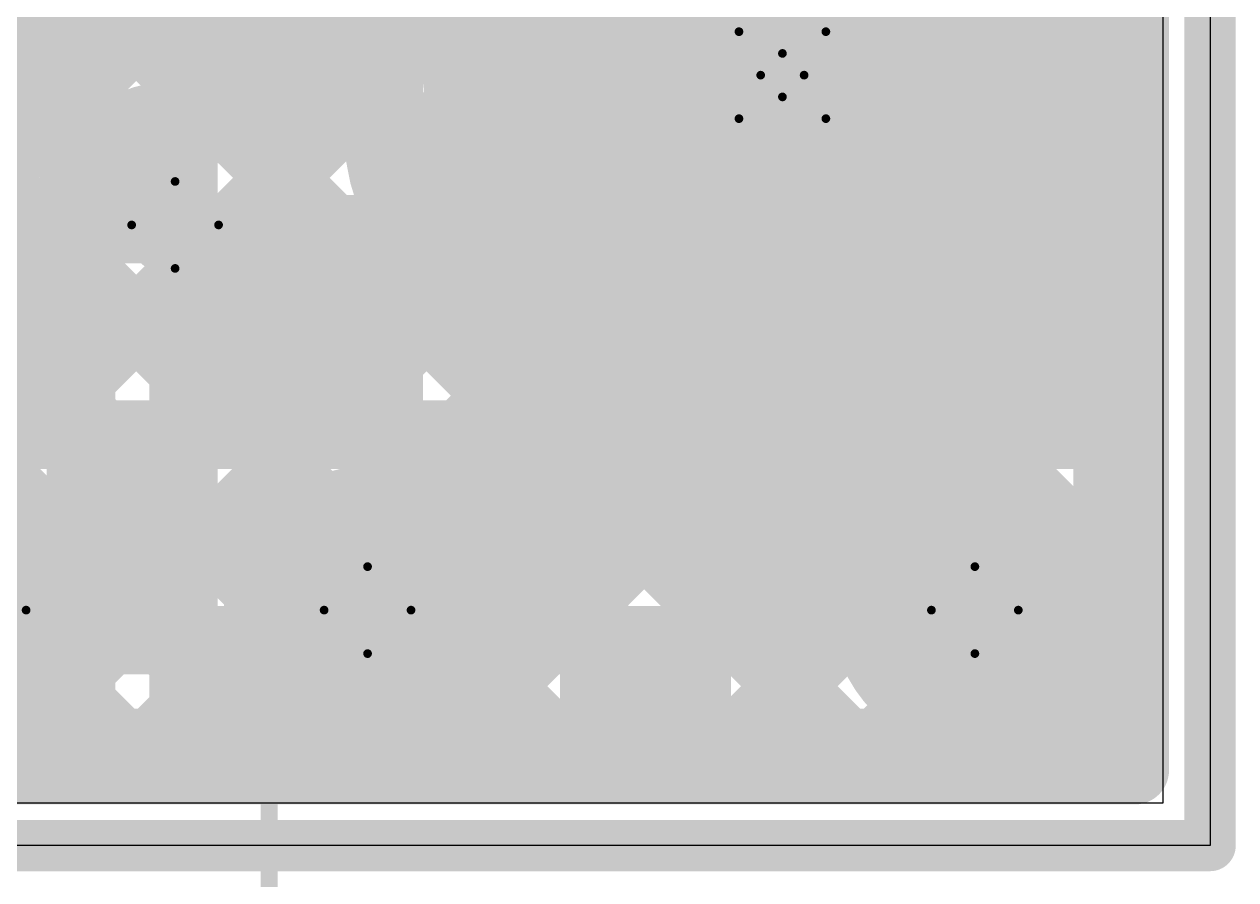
# Model space of a CAD drawing. Header units: millimetres. Extents: x 13 to 259, y -2 to 326.
# Drawn here: x 144.87 to 151.95, y 67.6 to 72.6 of the extents above; entities that cross this region are included whole.
import ezdxf

# ---------------------------------------------------------------- set-up
doc = ezdxf.new("R2010")
doc.units = ezdxf.units.MM
for name, color, linetype in [('BottomLayer', 5, 'Continuous'), ('BottomSolder', 6, 'Continuous'), ('ConnectLayer', 7, 'Continuous'), ('DrillDrawing', 1, 'Continuous'), ('Mechanical10', 56, 'Continuous'), ('Mechanical14', 56, 'Continuous'), ('Mechanical34', 56, 'Continuous'), ('Mechanical9', 56, 'Continuous'), ('MidLayer1', 16, 'Continuous'), ('MidLayer2', 76, 'Continuous'), ('MidLayer3', 90, 'Continuous'), ('MidLayer4', 156, 'Continuous'), ('MidLayer5', 130, 'Continuous'), ('MidLayer6', 216, 'Continuous'), ('MultiLayer', 9, 'Continuous'), ('TopLayer', 1, 'Continuous'), ('TopSolder', 216, 'Continuous')]:
    doc.layers.add(name, color=color, linetype=linetype)

# ---------------------------------------------------------------- blocks, each defined once
blk = doc.blocks.new('MTG240_400_173')
at = {"layer": 'BottomLayer', "const_width": 2}
blk.add_lwpolyline([(-1, 0, 1), (1, 0, 1)], format="xyb", close=True, dxfattribs=at)
at = {"layer": 'BottomSolder', "const_width": 2.1016}
blk.add_lwpolyline([(-1.0508, 0, 1), (1.0508, 0, 1)], format="xyb", close=True, dxfattribs=at)
at = {"layer": 'MidLayer1', "const_width": 2}
blk.add_lwpolyline([(-1, 0, 1), (1, 0, 1)], format="xyb", close=True, dxfattribs=at)
at = {"layer": 'MidLayer2', "const_width": 2}
blk.add_lwpolyline([(-1, 0, 1), (1, 0, 1)], format="xyb", close=True, dxfattribs=at)
at = {"layer": 'MidLayer3', "const_width": 2}
blk.add_lwpolyline([(-1, 0, 1), (1, 0, 1)], format="xyb", close=True, dxfattribs=at)
at = {"layer": 'MidLayer4', "const_width": 2}
blk.add_lwpolyline([(-1, 0, 1), (1, 0, 1)], format="xyb", close=True, dxfattribs=at)
at = {"layer": 'MidLayer5', "const_width": 2}
blk.add_lwpolyline([(-1, 0, 1), (1, 0, 1)], format="xyb", close=True, dxfattribs=at)
at = {"layer": 'MidLayer6', "const_width": 2}
blk.add_lwpolyline([(-1, 0, 1), (1, 0, 1)], format="xyb", close=True, dxfattribs=at)
at = {"layer": 'MultiLayer', "const_width": 2}
blk.add_lwpolyline([(-1, 0, 1), (1, 0, 1)], format="xyb", close=True, dxfattribs=at)
at = {"layer": 'TopLayer', "const_width": 2}
blk.add_lwpolyline([(-1, 0, 1), (1, 0, 1)], format="xyb", close=True, dxfattribs=at)
at = {"layer": 'TopSolder', "const_width": 2.1016}
blk.add_lwpolyline([(-1.0508, 0, 1), (1.0508, 0, 1)], format="xyb", close=True, dxfattribs=at)

msp = doc.modelspace()

# ---------------------------------------------------------------- linework, layer by layer
at = {"layer": 'BottomLayer', "const_width": 0.3}
for points in [[(145.6, 71.425, 1), (145.9, 71.425, 1)], [(144.475, 69.175, 1), (144.775, 69.175, 1)], [(146.725, 69.175, 1), (147.025, 69.175, 1)], [(150.275, 69.175, 1), (150.575, 69.175, 1)]]:
    msp.add_lwpolyline(points, format="xyb", close=True, dxfattribs=at)
at = {"layer": 'ConnectLayer'}
for p, q in [((151.8, 136.8), (151.8, 67.8)), ((151.8, 136.8), (151.8, 67.8)), ((150.975, 67.8), (67.8, 67.8)), ((151.8, 67.8), (90.525, 67.8)), ((151.8, 67.8), (150.975, 67.8))]:
    msp.add_line(p, q, dxfattribs=at)
at = {"layer": 'ConnectLayer', "const_width": 0.4}
for points in [[(147.5997, 68.24), (147.5997, 136.36)], [(148.1997, 68.24), (148.1997, 136.36)], [(148.7997, 68.24), (148.7997, 136.36)], [(149.3997, 68.24), (149.3997, 136.36)], [(149.9997, 68.24), (149.9997, 136.36)], [(150.5997, 68.24), (150.5997, 136.36)], [(151.1997, 68.24), (151.1997, 136.36)], [(151.36, 68.24), (151.36, 136.36)], [(151.36, 68.24), (151.36, 136.36)], [(118.7926, 97.5818), (145.1387, 71.2357)], [(118.7926, 97.5818), (145.1387, 71.2357)], [(146.9997, 68.24), (146.9997, 89.3246)], [(141.2134, 68.24), (151.36, 78.3867)], [(142.0619, 68.24), (151.36, 77.5381)], [(146.3997, 68.24), (146.3997, 77.541)], [(144.0043, 71.0309), (150.0243, 77.051)], [(144.0043, 71.0309), (150.0243, 77.051)], [(147.0364, 76.9746), (151.36, 72.6509)], [(142.9104, 68.24), (151.36, 76.6896)], [(146.6121, 76.5504), (151.36, 71.8024)], [(146.1878, 76.1261), (151.36, 70.9539)], [(143.759, 68.24), (151.36, 75.8411)], [(143.9768, 71.852), (147.9505, 75.8257)], [(143.9768, 71.852), (147.9505, 75.8257)], [(145.7636, 75.7018), (151.36, 70.1054)], [(142.6052, 75.4662), (146.1355, 71.9359)], [(142.6052, 75.4662), (146.1355, 71.9359)], [(142.0877, 75.1351), (145.322, 71.9008)], [(142.0877, 75.1351), (145.322, 71.9008)], [(137.9345, 75.0458), (144.7402, 68.24)], [(138.783, 75.0458), (145.5888, 68.24)], [(139.6315, 75.0458), (146.4373, 68.24)], [(140.4801, 75.0458), (147.2858, 68.24)], [(144.6075, 68.24), (151.36, 74.9926)], [(145.6253, 74.9916), (151.36, 69.2568)], [(144.0563, 74.8635), (146.9153, 72.0045)], [(144.0563, 74.8635), (146.9153, 72.0045)], [(142.1799, 74.1944), (148.1343, 68.24)], [(145.456, 68.24), (151.36, 74.144)], [(145.7965, 73.9719), (151.36, 68.4083)], [(145.7997, 68.24), (145.7997, 73.6914)], [(144.4343, 73.6371), (149.8314, 68.24)], [(145.572, 73.3478), (150.6798, 68.24)], [(140.3649, 68.24), (145.3808, 73.2559)], [(143.9787, 73.2442), (148.9829, 68.24)], [(145.8747, 72.0528), (147.1092, 73.2873)], [(145.8747, 72.0528), (147.1092, 73.2873)], [(146.3046, 68.24), (151.36, 73.2955)], [(145.1997, 68.24), (145.1997, 73.2356)], [(68.24, 72.5999), (151.36, 72.5999)], [(147.1531, 68.24), (151.36, 72.447)], [(146.341, 71.6706), (146.8981, 72.2277)], [(146.341, 71.6706), (146.8981, 72.2277)], [(68.24, 71.9999), (151.36, 71.9999)], [(146.261, 71.8105), (149.8314, 68.24)], [(146.261, 71.8105), (149.8314, 68.24)], [(148.0016, 68.24), (151.36, 71.5984)], [(145.1107, 69.5918), (147.0302, 71.5112)], [(145.1107, 69.5918), (147.0302, 71.5112)], [(68.24, 71.3999), (151.36, 71.3999)], [(144.1389, 71.3869), (146.244, 69.2818)], [(144.1389, 71.3869), (146.244, 69.2818)], [(143.0148, 69.1929), (145.1223, 71.3004)], [(143.0148, 69.1929), (145.1223, 71.3004)], [(151.36, 68.24), (151.36, 71.0628)], [(151.36, 68.24), (151.36, 71.0628)], [(146.2259, 70.997), (148.9829, 68.24)], [(146.2259, 70.997), (148.9829, 68.24)], [(144.6075, 68.24), (147.3143, 70.9468)], [(144.6075, 68.24), (147.3143, 70.9468)], [(143.8114, 70.8659), (144.9523, 69.725)], [(143.8114, 70.8659), (144.9523, 69.725)], [(144.4652, 69.7947), (145.5044, 70.834)], [(144.4652, 69.7947), (145.5044, 70.834)], [(68.24, 70.7999), (151.36, 70.7999)], [(145.5607, 70.8137), (146.6147, 69.7597)], [(145.5607, 70.8137), (146.6147, 69.7597)], [(148.8501, 68.24), (151.36, 70.7499)], [(150.4251, 69.815), (151.36, 70.7499)], [(150.4251, 69.815), (151.36, 70.7499)], [(147.0154, 69.7994), (147.7123, 70.4963)], [(147.0154, 69.7994), (147.7123, 70.4963)], [(150.9306, 70.5348), (151.36, 70.1054)], [(150.9306, 70.5348), (151.36, 70.1054)], [(68.24, 70.1999), (151.36, 70.1999)], [(147.4715, 69.407), (148.2186, 70.1541)], [(147.4715, 69.407), (148.2186, 70.1541)], [(150.435, 70.1819), (151.36, 69.2568)], [(150.435, 70.1819), (151.36, 69.2568)], [(147.1531, 68.24), (148.8522, 69.9391)], [(147.1531, 68.24), (148.8522, 69.9391)], [(148.0016, 68.24), (149.6906, 69.929)], [(148.0016, 68.24), (149.6906, 69.929)], [(149.0046, 69.9152), (149.7864, 69.1334)], [(149.0046, 69.9152), (149.7864, 69.1334)], [(149.8154, 69.9529), (150.0645, 69.7038)], [(149.8154, 69.9529), (150.0645, 69.7038)], [(149.6987, 68.24), (151.36, 69.9014)], [(150.9697, 69.5111), (151.36, 69.9014)], [(150.9697, 69.5111), (151.36, 69.9014)], [(68.24, 69.5999), (151.36, 69.5999)], [(145.175, 69.5023), (146.4373, 68.24)], [(145.175, 69.5023), (146.4373, 68.24)], [(148.8501, 68.24), (149.785, 69.1749)], [(148.8501, 68.24), (149.785, 69.1749)], [(68.24, 68.9999), (151.36, 68.9999)], [(145.456, 68.24), (146.2506, 69.0346)], [(145.456, 68.24), (146.2506, 69.0346)], [(150.5472, 68.24), (151.36, 69.0529)], [(150.5472, 68.24), (151.36, 69.0529)], [(150.5472, 68.24), (151.36, 69.0529)], [(147.4597, 68.9147), (148.1343, 68.24)], [(147.4597, 68.9147), (148.1343, 68.24)], [(150.9538, 68.8145), (151.36, 68.4083)], [(150.9538, 68.8145), (151.36, 68.4083)], [(145.0917, 68.7371), (145.5888, 68.24)], [(145.0917, 68.7371), (145.5888, 68.24)], [(144.4069, 68.5733), (144.7402, 68.24)], [(144.4069, 68.5733), (144.7402, 68.24)], [(146.3046, 68.24), (146.6431, 68.5785)], [(146.3046, 68.24), (146.6431, 68.5785)], [(149.6987, 68.24), (150.089, 68.6303)], [(149.6987, 68.24), (150.089, 68.6303)], [(146.9818, 68.544), (147.2858, 68.24)], [(146.9818, 68.544), (147.2858, 68.24)], [(150.3835, 68.5364), (150.6798, 68.24)], [(150.3835, 68.5364), (150.6798, 68.24)], [(68.24, 68.3999), (151.36, 68.3999)], [(68.24, 68.24), (151.36, 68.24)], [(68.24, 68.24), (151.36, 68.24)], [(134.7689, 68.24), (151.36, 68.24)], [(134.7689, 68.24), (151.36, 68.24)]]:
    msp.add_lwpolyline(points, dxfattribs=at)
msp.add_lwpolyline([(151.36, 71.0628, -3.607188), (151.36, 73.5373)], format="xyb", dxfattribs=at)
msp.add_lwpolyline([(151.36, 71.0628, -3.607188), (151.36, 73.5373)], format="xyb", dxfattribs=at)
at = {"layer": 'ConnectLayer'}
for points, const_width in [([(151.26, 72.6509, 1), (151.46, 72.6509, 1)], 0.2), ([(151.26, 72.5999, 1), (151.46, 72.5999, 1)], 0.2), ([(151.26, 72.447, 1), (151.46, 72.447, 1)], 0.2), ([(146.7981, 72.2277, 1), (146.9981, 72.2277, 1)], 0.2), ([(146.7981, 72.2277, 1), (146.9981, 72.2277, 1)], 0.2), ([(146.39, 71.425, 1), (145.1101, 71.425, 1)], 0.4), ([(146.39, 71.425, 1), (145.1101, 71.425, 1)], 0.4), ([(145.7747, 72.0528, 1), (145.9747, 72.0528, 1)], 0.2), ([(145.7747, 72.0528, 1), (145.9747, 72.0528, 1)], 0.2), ([(146.8153, 72.0045, 1), (147.0153, 72.0045, 1)], 0.2), ([(146.8153, 72.0045, 1), (147.0153, 72.0045, 1)], 0.2), ([(151.26, 71.9999, 1), (151.46, 71.9999, 1)], 0.2), ([(145.222, 71.9008, 1), (145.422, 71.9008, 1)], 0.2), ([(145.222, 71.9008, 1), (145.422, 71.9008, 1)], 0.2), ([(146.0355, 71.9359, 1), (146.2355, 71.9359, 1)], 0.2), ([(146.0355, 71.9359, 1), (146.2355, 71.9359, 1)], 0.2), ([(146.161, 71.8105, 1), (146.361, 71.8105, 1)], 0.2), ([(146.161, 71.8105, 1), (146.361, 71.8105, 1)], 0.2), ([(151.26, 71.8024, 1), (151.46, 71.8024, 1)], 0.2), ([(146.241, 71.6706, 1), (146.441, 71.6706, 1)], 0.2), ([(146.241, 71.6706, 1), (146.441, 71.6706, 1)], 0.2), ([(151.26, 71.5984, 1), (151.46, 71.5984, 1)], 0.2), ([(146.9302, 71.5112, 1), (147.1302, 71.5112, 1)], 0.2), ([(146.9302, 71.5112, 1), (147.1302, 71.5112, 1)], 0.2), ([(145.0101, 71.425, 1), (145.21, 71.425, 1)], 0.2), ([(145.0101, 71.425, 1), (145.21, 71.425, 1)], 0.2), ([(146.29, 71.425, 1), (146.49, 71.425, 1)], 0.2), ([(146.29, 71.425, 1), (146.49, 71.425, 1)], 0.2), ([(151.26, 71.3999, 1), (151.46, 71.3999, 1)], 0.2), ([(145.0223, 71.3004, 1), (145.2223, 71.3004, 1)], 0.2), ([(145.0223, 71.3004, 1), (145.2223, 71.3004, 1)], 0.2), ([(145.0387, 71.2357, 1), (145.2387, 71.2357, 1)], 0.2), ([(145.0387, 71.2357, 1), (145.2387, 71.2357, 1)], 0.2), ([(151.26, 71.0628, 1), (151.46, 71.0628, 1)], 0.2), ([(151.26, 71.0628, 1), (151.46, 71.0628, 1)], 0.2), ([(151.26, 71.0628, 1), (151.46, 71.0628, 1)], 0.2), ([(151.26, 71.0628, 1), (151.46, 71.0628, 1)], 0.2), ([(146.1259, 70.997, 1), (146.3259, 70.997, 1)], 0.2), ([(146.1259, 70.997, 1), (146.3259, 70.997, 1)], 0.2), ([(147.2143, 70.9468, 1), (147.4143, 70.9468, 1)], 0.2), ([(147.2143, 70.9468, 1), (147.4143, 70.9468, 1)], 0.2), ([(151.26, 70.9539, 1), (151.46, 70.9539, 1)], 0.2), ([(145.4044, 70.834, 1), (145.6044, 70.834, 1)], 0.2), ([(145.4044, 70.834, 1), (145.6044, 70.834, 1)], 0.2), ([(145.4607, 70.8137, 1), (145.6607, 70.8137, 1)], 0.2), ([(145.4607, 70.8137, 1), (145.6607, 70.8137, 1)], 0.2), ([(151.26, 70.7999, 1), (151.46, 70.7999, 1)], 0.2), ([(151.26, 70.7499, 1), (151.46, 70.7499, 1)], 0.2), ([(151.26, 70.7499, 1), (151.46, 70.7499, 1)], 0.2), ([(151.26, 70.7499, 1), (151.46, 70.7499, 1)], 0.2), ([(147.6123, 70.4963, 1), (147.8123, 70.4963, 1)], 0.2), ([(147.6123, 70.4963, 1), (147.8123, 70.4963, 1)], 0.2), ([(150.8306, 70.5348, 1), (151.0306, 70.5348, 1)], 0.2), ([(150.8306, 70.5348, 1), (151.0306, 70.5348, 1)], 0.2), ([(151.26, 70.1999, 1), (151.46, 70.1999, 1)], 0.2), ([(148.1186, 70.1541, 1), (148.3186, 70.1541, 1)], 0.2), ([(148.1186, 70.1541, 1), (148.3186, 70.1541, 1)], 0.2), ([(150.335, 70.1819, 1), (150.535, 70.1819, 1)], 0.2), ([(150.335, 70.1819, 1), (150.535, 70.1819, 1)], 0.2), ([(151.26, 70.1054, 1), (151.46, 70.1054, 1)], 0.2), ([(151.26, 70.1054, 1), (151.46, 70.1054, 1)], 0.2), ([(151.26, 70.1054, 1), (151.46, 70.1054, 1)], 0.2), ([(148.7522, 69.9391, 1), (148.9522, 69.9391, 1)], 0.2), ([(148.7522, 69.9391, 1), (148.9522, 69.9391, 1)], 0.2), ([(148.9046, 69.9152, 1), (149.1046, 69.9152, 1)], 0.2), ([(148.9046, 69.9152, 1), (149.1046, 69.9152, 1)], 0.2), ([(149.5906, 69.929, 1), (149.7906, 69.929, 1)], 0.2), ([(149.5906, 69.929, 1), (149.7906, 69.929, 1)], 0.2), ([(149.7154, 69.9529, 1), (149.9154, 69.9529, 1)], 0.2), ([(149.7154, 69.9529, 1), (149.9154, 69.9529, 1)], 0.2), ([(151.26, 69.9014, 1), (151.46, 69.9014, 1)], 0.2), ([(151.26, 69.9014, 1), (151.46, 69.9014, 1)], 0.2), ([(151.26, 69.9014, 1), (151.46, 69.9014, 1)], 0.2), ([(145.265, 69.175, 1), (143.985, 69.175, 1)], 0.4), ([(145.265, 69.175, 1), (143.985, 69.175, 1)], 0.4), ([(147.515, 69.175, 1), (146.235, 69.175, 1)], 0.4), ([(147.515, 69.175, 1), (146.235, 69.175, 1)], 0.4), ([(146.9154, 69.7994, 1), (147.1154, 69.7994, 1)], 0.2), ([(146.9154, 69.7994, 1), (147.1154, 69.7994, 1)], 0.2), ([(151.065, 69.175, 1), (149.785, 69.175, 1)], 0.4), ([(151.065, 69.175, 1), (149.785, 69.175, 1)], 0.4), ([(150.3251, 69.815, 1), (150.5251, 69.815, 1)], 0.2), ([(150.3251, 69.815, 1), (150.5251, 69.815, 1)], 0.2), ([(144.8523, 69.725, 1), (145.0523, 69.725, 1)], 0.2), ([(144.8523, 69.725, 1), (145.0523, 69.725, 1)], 0.2), ([(146.5147, 69.7597, 1), (146.7147, 69.7597, 1)], 0.2), ([(146.5147, 69.7597, 1), (146.7147, 69.7597, 1)], 0.2), ([(149.9645, 69.7038, 1), (150.1645, 69.7038, 1)], 0.2), ([(149.9645, 69.7038, 1), (150.1645, 69.7038, 1)], 0.2), ([(145.0107, 69.5918, 1), (145.2107, 69.5918, 1)], 0.2), ([(145.0107, 69.5918, 1), (145.2107, 69.5918, 1)], 0.2), ([(151.26, 69.5999, 1), (151.46, 69.5999, 1)], 0.2), ([(145.075, 69.5023, 1), (145.275, 69.5023, 1)], 0.2), ([(145.075, 69.5023, 1), (145.275, 69.5023, 1)], 0.2), ([(150.8697, 69.5111, 1), (151.0697, 69.5111, 1)], 0.2), ([(150.8697, 69.5111, 1), (151.0697, 69.5111, 1)], 0.2), ([(147.3715, 69.407, 1), (147.5715, 69.407, 1)], 0.2), ([(147.3715, 69.407, 1), (147.5715, 69.407, 1)], 0.2), ([(146.144, 69.2818, 1), (146.344, 69.2818, 1)], 0.2), ([(146.144, 69.2818, 1), (146.344, 69.2818, 1)], 0.2), ([(151.26, 69.2568, 1), (151.46, 69.2568, 1)], 0.2), ([(151.26, 69.2568, 1), (151.46, 69.2568, 1)], 0.2), ([(151.26, 69.2568, 1), (151.46, 69.2568, 1)], 0.2), ([(145.165, 69.175, 1), (145.365, 69.175, 1)], 0.2), ([(145.165, 69.175, 1), (145.365, 69.175, 1)], 0.2), ([(146.135, 69.175, 1), (146.335, 69.175, 1)], 0.2), ([(146.135, 69.175, 1), (146.335, 69.175, 1)], 0.2), ([(147.415, 69.175, 1), (147.615, 69.175, 1)], 0.2), ([(147.415, 69.175, 1), (147.615, 69.175, 1)], 0.2), ([(149.685, 69.175, 1), (149.885, 69.175, 1)], 0.2), ([(149.685, 69.175, 1), (149.885, 69.175, 1)], 0.2), ([(149.685, 69.1749, 1), (149.885, 69.1749, 1)], 0.2), ([(149.685, 69.1749, 1), (149.885, 69.1749, 1)], 0.2), ([(149.6864, 69.1334, 1), (149.8864, 69.1334, 1)], 0.2), ([(149.6864, 69.1334, 1), (149.8864, 69.1334, 1)], 0.2), ([(150.965, 69.175, 1), (151.165, 69.175, 1)], 0.2), ([(150.965, 69.175, 1), (151.165, 69.175, 1)], 0.2), ([(146.1506, 69.0346, 1), (146.3506, 69.0346, 1)], 0.2), ([(146.1506, 69.0346, 1), (146.3506, 69.0346, 1)], 0.2), ([(151.26, 69.0529, 1), (151.46, 69.0529, 1)], 0.2), ([(151.26, 69.0529, 1), (151.46, 69.0529, 1)], 0.2), ([(151.26, 69.0529, 1), (151.46, 69.0529, 1)], 0.2), ([(151.26, 68.9999, 1), (151.46, 68.9999, 1)], 0.2), ([(147.3597, 68.9147, 1), (147.5597, 68.9147, 1)], 0.2), ([(147.3597, 68.9147, 1), (147.5597, 68.9147, 1)], 0.2), ([(150.8538, 68.8145, 1), (151.0538, 68.8145, 1)], 0.2), ([(150.8538, 68.8145, 1), (151.0538, 68.8145, 1)], 0.2), ([(144.9917, 68.7371, 1), (145.1917, 68.7371, 1)], 0.2), ([(144.9917, 68.7371, 1), (145.1917, 68.7371, 1)], 0.2), ([(146.5431, 68.5785, 1), (146.7431, 68.5785, 1)], 0.2), ([(146.5431, 68.5785, 1), (146.7431, 68.5785, 1)], 0.2), ([(149.989, 68.6303, 1), (150.189, 68.6303, 1)], 0.2), ([(149.989, 68.6303, 1), (150.189, 68.6303, 1)], 0.2), ([(146.8818, 68.544, 1), (147.0818, 68.544, 1)], 0.2), ([(146.8818, 68.544, 1), (147.0818, 68.544, 1)], 0.2), ([(150.2835, 68.5364, 1), (150.4835, 68.5364, 1)], 0.2), ([(150.2835, 68.5364, 1), (150.4835, 68.5364, 1)], 0.2), ([(151.26, 68.4083, 1), (151.46, 68.4083, 1)], 0.2), ([(151.26, 68.4083, 1), (151.46, 68.4083, 1)], 0.2), ([(151.26, 68.4083, 1), (151.46, 68.4083, 1)], 0.2), ([(151.26, 68.3999, 1), (151.46, 68.3999, 1)], 0.2), ([(144.6402, 68.24, 1), (144.8402, 68.24, 1)], 0.2), ([(144.6402, 68.24, 1), (144.8402, 68.24, 1)], 0.2), ([(144.6402, 68.24, 1), (144.8402, 68.24, 1)], 0.2), ([(145.0997, 68.24, 1), (145.2997, 68.24, 1)], 0.2), ([(145.356, 68.24, 1), (145.556, 68.24, 1)], 0.2), ([(145.356, 68.24, 1), (145.556, 68.24, 1)], 0.2), ([(145.356, 68.24, 1), (145.556, 68.24, 1)], 0.2), ([(145.4888, 68.24, 1), (145.6888, 68.24, 1)], 0.2), ([(145.4888, 68.24, 1), (145.6888, 68.24, 1)], 0.2), ([(145.4888, 68.24, 1), (145.6888, 68.24, 1)], 0.2), ([(145.6997, 68.24, 1), (145.8997, 68.24, 1)], 0.2), ([(146.2046, 68.24, 1), (146.4046, 68.24, 1)], 0.2), ([(146.2046, 68.24, 1), (146.4046, 68.24, 1)], 0.2), ([(146.2046, 68.24, 1), (146.4046, 68.24, 1)], 0.2), ([(146.2997, 68.24, 1), (146.4997, 68.24, 1)], 0.2), ([(146.3373, 68.24, 1), (146.5373, 68.24, 1)], 0.2), ([(146.3373, 68.24, 1), (146.5373, 68.24, 1)], 0.2), ([(146.3373, 68.24, 1), (146.5373, 68.24, 1)], 0.2), ([(146.8997, 68.24, 1), (147.0997, 68.24, 1)], 0.2), ([(147.0531, 68.24, 1), (147.2531, 68.24, 1)], 0.2), ([(147.0531, 68.24, 1), (147.2531, 68.24, 1)], 0.2), ([(147.0531, 68.24, 1), (147.2531, 68.24, 1)], 0.2), ([(147.1858, 68.24, 1), (147.3858, 68.24, 1)], 0.2), ([(147.1858, 68.24, 1), (147.3858, 68.24, 1)], 0.2), ([(147.1858, 68.24, 1), (147.3858, 68.24, 1)], 0.2), ([(147.4997, 68.24, 1), (147.6997, 68.24, 1)], 0.2), ([(147.9016, 68.24, 1), (148.1016, 68.24, 1)], 0.2), ([(147.9016, 68.24, 1), (148.1016, 68.24, 1)], 0.2), ([(147.9016, 68.24, 1), (148.1016, 68.24, 1)], 0.2), ([(148.0343, 68.24, 1), (148.2343, 68.24, 1)], 0.2), ([(148.0343, 68.24, 1), (148.2343, 68.24, 1)], 0.2), ([(148.0343, 68.24, 1), (148.2343, 68.24, 1)], 0.2), ([(148.0997, 68.24, 1), (148.2997, 68.24, 1)], 0.2), ([(148.6997, 68.24, 1), (148.8997, 68.24, 1)], 0.2), ([(148.7501, 68.24, 1), (148.9501, 68.24, 1)], 0.2), ([(148.7501, 68.24, 1), (148.9501, 68.24, 1)], 0.2), ([(148.7501, 68.24, 1), (148.9501, 68.24, 1)], 0.2), ([(148.8829, 68.24, 1), (149.0829, 68.24, 1)], 0.2), ([(148.8829, 68.24, 1), (149.0829, 68.24, 1)], 0.2), ([(148.8829, 68.24, 1), (149.0829, 68.24, 1)], 0.2), ([(149.2997, 68.24, 1), (149.4997, 68.24, 1)], 0.2), ([(149.5987, 68.24, 1), (149.7987, 68.24, 1)], 0.2), ([(149.5987, 68.24, 1), (149.7987, 68.24, 1)], 0.2), ([(149.5987, 68.24, 1), (149.7987, 68.24, 1)], 0.2), ([(149.7314, 68.24, 1), (149.9314, 68.24, 1)], 0.2), ([(149.7314, 68.24, 1), (149.9314, 68.24, 1)], 0.2), ([(149.7314, 68.24, 1), (149.9314, 68.24, 1)], 0.2), ([(149.8997, 68.24, 1), (150.0997, 68.24, 1)], 0.2), ([(150.4472, 68.24, 1), (150.6472, 68.24, 1)], 0.2), ([(150.4472, 68.24, 1), (150.6472, 68.24, 1)], 0.2), ([(150.4472, 68.24, 1), (150.6472, 68.24, 1)], 0.2), ([(150.4997, 68.24, 1), (150.6997, 68.24, 1)], 0.2), ([(150.5798, 68.24, 1), (150.7798, 68.24, 1)], 0.2), ([(150.5798, 68.24, 1), (150.7798, 68.24, 1)], 0.2), ([(150.5798, 68.24, 1), (150.7798, 68.24, 1)], 0.2), ([(151.0997, 68.24, 1), (151.2997, 68.24, 1)], 0.2), ([(151.26, 68.24, 1), (151.46, 68.24, 1)], 0.2), ([(151.26, 68.24, 1), (151.46, 68.24, 1)], 0.2), ([(151.26, 68.24, 1), (151.46, 68.24, 1)], 0.2), ([(151.26, 68.24, 1), (151.46, 68.24, 1)], 0.2), ([(151.26, 68.24, 1), (151.46, 68.24, 1)], 0.2), ([(151.26, 68.24, 1), (151.46, 68.24, 1)], 0.2), ([(151.26, 68.24, 1), (151.46, 68.24, 1)], 0.2), ([(151.26, 68.24, 1), (151.46, 68.24, 1)], 0.2)]:
    msp.add_lwpolyline(points, format="xyb", close=True, dxfattribs=dict(at, const_width=const_width))
at = {"layer": 'DrillDrawing', "const_width": 0.0508}
for points in [[(149.046, 72.554), (149.3, 72.427)], [(149.046, 72.554), (149.173, 72.3)], [(149.3, 72.427), (149.554, 72.554)], [(149.427, 72.3), (149.554, 72.554)], [(149.046, 72.046), (149.173, 72.3)], [(149.427, 72.3), (149.554, 72.046)], [(149.046, 72.046), (149.3, 72.173)], [(149.3, 72.173), (149.554, 72.046)], [(145.496, 71.425), (145.75, 71.679)], [(145.75, 71.679), (146.004, 71.425)], [(145.496, 71.425), (145.75, 71.171)], [(145.75, 71.171), (146.004, 71.425)], [(144.625, 69.429), (144.879, 69.175)], [(146.621, 69.175), (146.875, 69.429)], [(146.875, 69.429), (147.129, 69.175)], [(150.171, 69.175), (150.425, 69.429)], [(150.425, 69.429), (150.679, 69.175)], [(144.625, 68.921), (144.879, 69.175)], [(146.621, 69.175), (146.875, 68.921)], [(146.875, 68.921), (147.129, 69.175)], [(150.171, 69.175), (150.425, 68.921)], [(150.425, 68.921), (150.679, 69.175)]]:
    msp.add_lwpolyline(points, dxfattribs=at)
at = {"layer": 'DrillDrawing', "const_width": 0.0254}
for points in [[(149.0333, 72.554, 1), (149.0587, 72.554, 1)], [(149.0333, 72.554, 1), (149.0587, 72.554, 1)], [(149.5413, 72.554, 1), (149.5667, 72.554, 1)], [(149.5413, 72.554, 1), (149.5667, 72.554, 1)], [(149.2873, 72.427, 1), (149.3127, 72.427, 1)], [(149.2873, 72.427, 1), (149.3127, 72.427, 1)], [(149.1603, 72.3, 1), (149.1857, 72.3, 1)], [(149.1603, 72.3, 1), (149.1857, 72.3, 1)], [(149.4143, 72.3, 1), (149.4397, 72.3, 1)], [(149.4143, 72.3, 1), (149.4397, 72.3, 1)], [(149.2873, 72.173, 1), (149.3127, 72.173, 1)], [(149.2873, 72.173, 1), (149.3127, 72.173, 1)], [(149.0333, 72.046, 1), (149.0587, 72.046, 1)], [(149.0333, 72.046, 1), (149.0587, 72.046, 1)], [(149.5413, 72.046, 1), (149.5667, 72.046, 1)], [(149.5413, 72.046, 1), (149.5667, 72.046, 1)], [(145.7373, 71.679, 1), (145.7627, 71.679, 1)], [(145.7373, 71.679, 1), (145.7627, 71.679, 1)], [(145.4833, 71.425, 1), (145.5087, 71.425, 1)], [(145.4833, 71.425, 1), (145.5087, 71.425, 1)], [(145.9913, 71.425, 1), (146.0167, 71.425, 1)], [(145.9913, 71.425, 1), (146.0167, 71.425, 1)], [(145.7373, 71.171, 1), (145.7627, 71.171, 1)], [(145.7373, 71.171, 1), (145.7627, 71.171, 1)], [(146.8623, 69.429, 1), (146.8877, 69.429, 1)], [(146.8623, 69.429, 1), (146.8877, 69.429, 1)], [(150.4123, 69.429, 1), (150.4377, 69.429, 1)], [(150.4123, 69.429, 1), (150.4377, 69.429, 1)], [(144.8663, 69.175, 1), (144.8917, 69.175, 1)], [(144.8663, 69.175, 1), (144.8917, 69.175, 1)], [(146.6083, 69.175, 1), (146.6337, 69.175, 1)], [(146.6083, 69.175, 1), (146.6337, 69.175, 1)], [(147.1163, 69.175, 1), (147.1417, 69.175, 1)], [(147.1163, 69.175, 1), (147.1417, 69.175, 1)], [(150.1583, 69.175, 1), (150.1837, 69.175, 1)], [(150.1583, 69.175, 1), (150.1837, 69.175, 1)], [(150.6663, 69.175, 1), (150.6917, 69.175, 1)], [(150.6663, 69.175, 1), (150.6917, 69.175, 1)], [(146.8623, 68.921, 1), (146.8877, 68.921, 1)], [(146.8623, 68.921, 1), (146.8877, 68.921, 1)], [(150.4123, 68.921, 1), (150.4377, 68.921, 1)], [(150.4123, 68.921, 1), (150.4377, 68.921, 1)]]:
    msp.add_lwpolyline(points, format="xyb", close=True, dxfattribs=at)
at = {"layer": 'Mechanical10', "const_width": 0.1}
msp.add_lwpolyline([(144.3, 67.8), (149.3001, 67.8)], dxfattribs=at)
at = {"layer": 'Mechanical10', "const_width": 0.05}
msp.add_lwpolyline([(149.2751, 67.8, 1), (149.3251, 67.8, 1)], format="xyb", close=True, dxfattribs=at)
at = {"layer": 'Mechanical14', "const_width": 0.3}
for points in [[(151.8, 67.8), (151.8, 136.8)], [(94.9, 67.8), (151.8, 67.8)]]:
    msp.add_lwpolyline(points, dxfattribs=at)
at = {"layer": 'Mechanical14', "const_width": 0.15}
msp.add_lwpolyline([(151.725, 67.8, 1), (151.875, 67.8, 1)], format="xyb", close=True, dxfattribs=at)
msp.add_lwpolyline([(151.725, 67.8, 1), (151.875, 67.8, 1)], format="xyb", close=True, dxfattribs=at)
at = {"layer": 'Mechanical34', "const_width": 0.1}
for points in [[(151.8, 136.85), (151.8, 67.85)], [(149.3075, 72.3), (149.3075, 74.25)], [(147.3496, 72.3), (149.2996, 72.3)], [(149.3075, 70.35), (149.3075, 72.3)], [(149.3075, 72.3), (151.2496, 72.3)], [(68.1746, 67.85), (151.8, 67.85)]]:
    msp.add_lwpolyline(points, dxfattribs=at)
at = {"layer": 'Mechanical34'}
for points, const_width in [([(150.4996, 72.3, 1), (148.0996, 72.3, 1)], 0.1), ([(147.3246, 72.3, 1), (147.3746, 72.3, 1)], 0.05), ([(148.0746, 72.3, 1), (148.1246, 72.3, 1)], 0.05), ([(149.2746, 72.3, 1), (149.3246, 72.3, 1)], 0.05), ([(149.2825, 72.3, 1), (149.3325, 72.3, 1)], 0.05), ([(149.2825, 72.3, 1), (149.3325, 72.3, 1)], 0.05), ([(149.2825, 72.3, 1), (149.3325, 72.3, 1)], 0.05), ([(150.4746, 72.3, 1), (150.5246, 72.3, 1)], 0.05), ([(151.2246, 72.3, 1), (151.2746, 72.3, 1)], 0.05), ([(149.2825, 70.35, 1), (149.3325, 70.35, 1)], 0.05), ([(151.7751, 67.85, 1), (151.825, 67.85, 1)], 0.05), ([(151.7751, 67.85, 1), (151.825, 67.85, 1)], 0.05)]:
    msp.add_lwpolyline(points, format="xyb", close=True, dxfattribs=dict(at, const_width=const_width))
at = {"layer": 'Mechanical9', "const_width": 0.1}
msp.add_lwpolyline([(146.3001, 66.8), (146.3001, 100.7)], dxfattribs=at)
at = {"layer": 'MidLayer1', "const_width": 0.3}
for points in [[(145.6, 71.425, 1), (145.9, 71.425, 1)], [(144.475, 69.175, 1), (144.775, 69.175, 1)], [(146.725, 69.175, 1), (147.025, 69.175, 1)], [(150.275, 69.175, 1), (150.575, 69.175, 1)]]:
    msp.add_lwpolyline(points, format="xyb", close=True, dxfattribs=at)
at = {"layer": 'MidLayer2', "const_width": 0.3}
for points in [[(145.6, 71.425, 1), (145.9, 71.425, 1)], [(144.475, 69.175, 1), (144.775, 69.175, 1)], [(146.725, 69.175, 1), (147.025, 69.175, 1)], [(150.275, 69.175, 1), (150.575, 69.175, 1)]]:
    msp.add_lwpolyline(points, format="xyb", close=True, dxfattribs=at)
at = {"layer": 'MidLayer3', "const_width": 0.3}
for points in [[(145.6, 71.425, 1), (145.9, 71.425, 1)], [(144.475, 69.175, 1), (144.775, 69.175, 1)], [(146.725, 69.175, 1), (147.025, 69.175, 1)], [(150.275, 69.175, 1), (150.575, 69.175, 1)]]:
    msp.add_lwpolyline(points, format="xyb", close=True, dxfattribs=at)
at = {"layer": 'MidLayer4', "const_width": 0.3}
for points in [[(145.6, 71.425, 1), (145.9, 71.425, 1)], [(144.475, 69.175, 1), (144.775, 69.175, 1)], [(146.725, 69.175, 1), (147.025, 69.175, 1)], [(150.275, 69.175, 1), (150.575, 69.175, 1)]]:
    msp.add_lwpolyline(points, format="xyb", close=True, dxfattribs=at)
at = {"layer": 'MidLayer5', "const_width": 0.3}
for points in [[(145.6, 71.425, 1), (145.9, 71.425, 1)], [(144.475, 69.175, 1), (144.775, 69.175, 1)], [(146.725, 69.175, 1), (147.025, 69.175, 1)], [(150.275, 69.175, 1), (150.575, 69.175, 1)]]:
    msp.add_lwpolyline(points, format="xyb", close=True, dxfattribs=at)
at = {"layer": 'MidLayer6', "const_width": 0.3}
for points in [[(145.6, 71.425, 1), (145.9, 71.425, 1)], [(144.475, 69.175, 1), (144.775, 69.175, 1)], [(146.725, 69.175, 1), (147.025, 69.175, 1)], [(150.275, 69.175, 1), (150.575, 69.175, 1)]]:
    msp.add_lwpolyline(points, format="xyb", close=True, dxfattribs=at)
at = {"layer": 'MultiLayer', "const_width": 0.3}
for points in [[(145.6, 71.425, 1), (145.9, 71.425, 1)], [(144.475, 69.175, 1), (144.775, 69.175, 1)], [(146.725, 69.175, 1), (147.025, 69.175, 1)], [(150.275, 69.175, 1), (150.575, 69.175, 1)]]:
    msp.add_lwpolyline(points, format="xyb", close=True, dxfattribs=at)
at = {"layer": 'TopLayer'}
for p, q in [((151.525, 68.05), (151.5251, 136.525)), ((68, 68.05), (151.525, 68.05))]:
    msp.add_line(p, q, dxfattribs=at)
at = {"layer": 'TopLayer', "const_width": 0.3}
for points in [[(145.6, 71.425, 1), (145.9, 71.425, 1)], [(144.475, 69.175, 1), (144.775, 69.175, 1)], [(146.725, 69.175, 1), (147.025, 69.175, 1)], [(150.275, 69.175, 1), (150.575, 69.175, 1)]]:
    msp.add_lwpolyline(points, format="xyb", close=True, dxfattribs=at)

# ---------------------------------------------------------------- block references
msp.add_blockref('MTG240_400_173', (149.3, 72.3))

doc.saveas('drawing.dxf')
